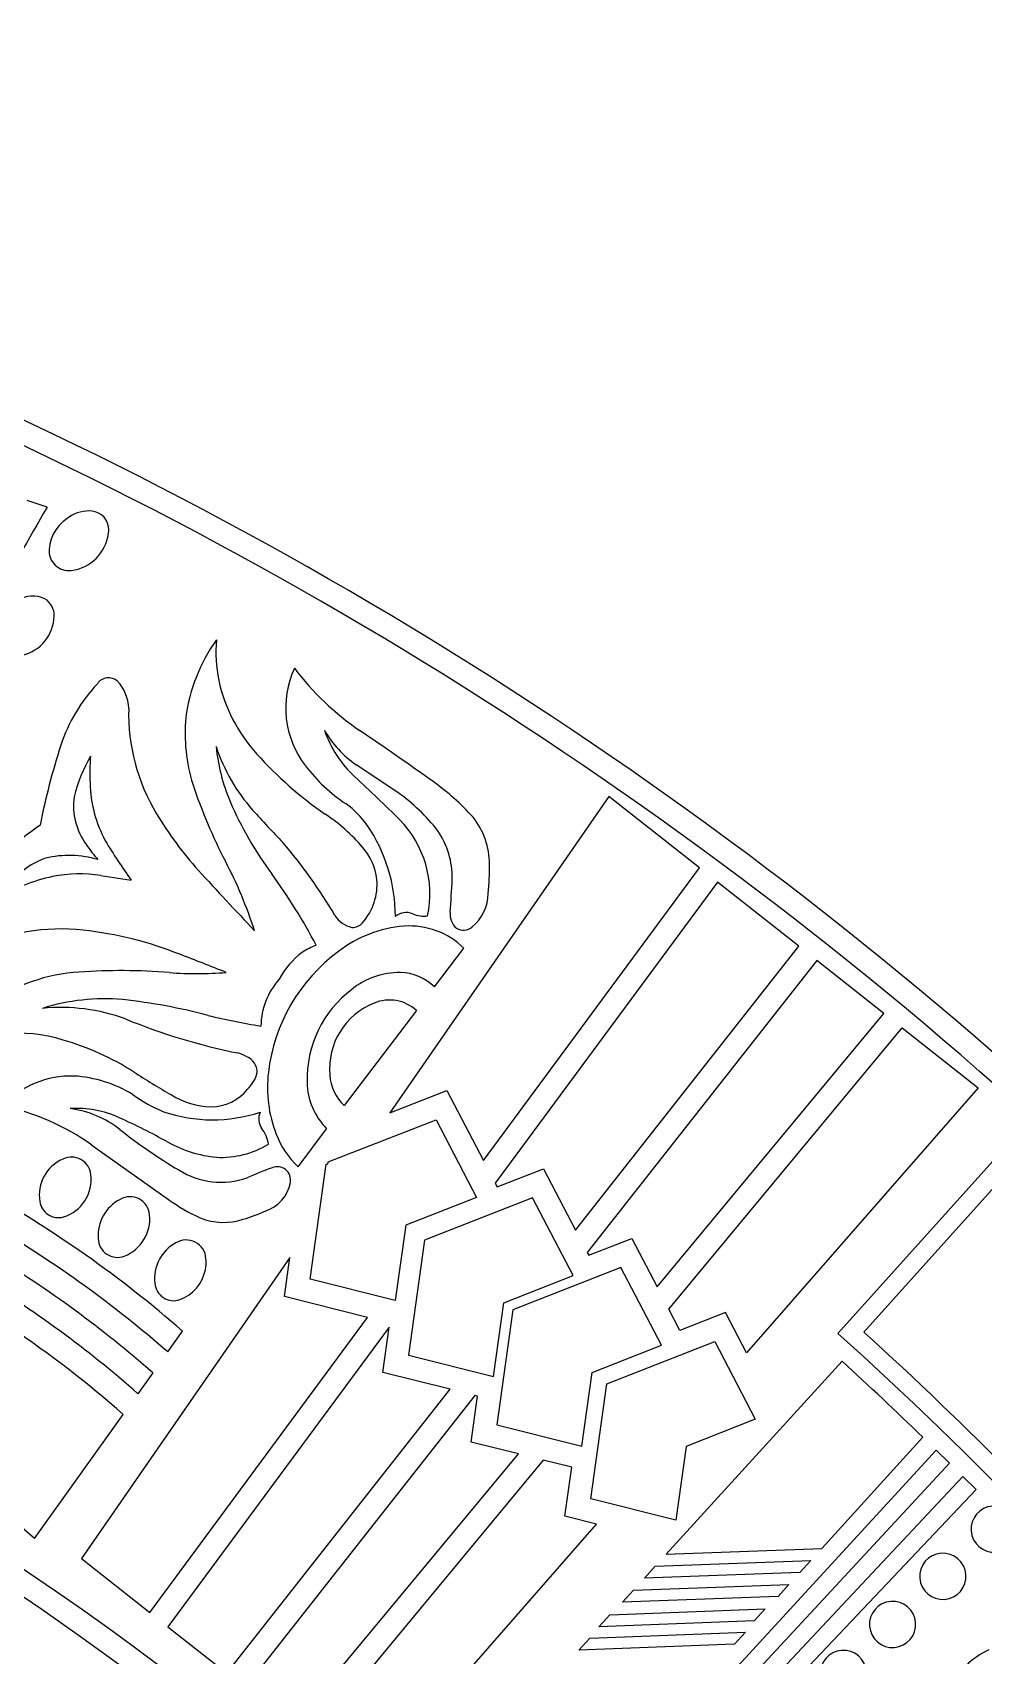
# Model space of a CAD drawing. Header units: metres. Extents: x 0.3 to 22.9, y 0.3 to 22.9.
# Drawn here: x 16.419 to 18.989, y 18.495 to 22.881 of the extents above; entities that cross this region are included whole.
import ezdxf

# ---------------------------------------------------------------- set-up
doc = ezdxf.new("R2010")
doc.units = ezdxf.units.M

msp = doc.modelspace()

# ---------------------------------------------------------------- linework, layer by layer
for p, q in [((16.458153, 21.598528), (16.404421, 21.616536)), ((17.406006, 20.827026), (17.293637, 20.902007)), ((17.976918, 20.816639), (17.384629, 19.960962)), ((18.22148, 20.623629), (17.976918, 20.816639)), ((17.637441, 19.832629), (18.22148, 20.623629)), ((16.603716, 20.602584), (16.68573, 20.589983)), ((18.27057, 20.584886), (17.669595, 19.77095)), ((18.490071, 20.411654), (18.27057, 20.584886)), ((17.504947, 20.301585), (17.58485, 20.406174)), ((17.886577, 19.644488), (18.490071, 20.411654)), ((18.539136, 20.372932), (17.918274, 19.583688)), ((18.720235, 20.230007), (18.539136, 20.372932)), ((17.456612, 20.238098), (17.261234, 19.980863)), ((18.106983, 19.491093), (18.720235, 20.230007)), ((18.138321, 19.430981), (18.769314, 20.191273)), ((18.769314, 20.191273), (18.975242, 20.028753)), ((17.384629, 19.960962), (17.539049, 20.021366)), ((17.539049, 20.021366), (17.637441, 19.832629)), ((18.975242, 20.028753), (18.348983, 19.313144)), ((17.136495, 19.815659), (17.213813, 19.918451)), ((17.217499, 19.82847), (17.509563, 19.942716)), ((17.509563, 19.942716), (17.619073, 19.732652)), ((16.578981, 19.874314), (16.786085, 19.727241)), ((19.047244, 19.866747), (18.59539, 19.365334)), ((17.169407, 19.511706), (17.212649, 19.822325)), ((17.674643, 19.761267), (17.800113, 19.810346)), ((17.800113, 19.810346), (17.886577, 19.644488)), ((18.665936, 19.368924), (19.050863, 19.796069)), ((17.669595, 19.77095), (17.674643, 19.761267)), ((17.619073, 19.732652), (17.427863, 19.657462)), ((17.770626, 19.731696), (17.478562, 19.61745)), ((17.880136, 19.521633), (17.770626, 19.731696)), ((17.427863, 19.657462), (17.399169, 19.454014)), ((17.478562, 19.61745), (17.43532, 19.306832)), ((17.922071, 19.576404), (18.038721, 19.622034)), ((18.038721, 19.622034), (18.106983, 19.491093)), ((17.114517, 19.570733), (16.551167, 18.756863)), ((17.099763, 19.464749), (17.114517, 19.570733)), ((17.918274, 19.583688), (17.922071, 19.576404)), ((17.693143, 19.448101), (17.880136, 19.521633)), ((18.009235, 19.543384), (17.717171, 19.429138)), ((18.118745, 19.333321), (18.009235, 19.543384)), ((17.399169, 19.454014), (17.169407, 19.511706)), ((17.324204, 19.408393), (17.099763, 19.464749)), ((17.665082, 19.249139), (17.693143, 19.448101)), ((16.735645, 18.611271), (17.324204, 19.408393)), ((17.717171, 19.429138), (17.673929, 19.11852)), ((18.168315, 19.373445), (18.138321, 19.430981)), ((18.292269, 19.421932), (18.168315, 19.373445)), ((18.348983, 19.313144), (18.292269, 19.421932)), ((16.784115, 19.315264), (16.824309, 19.371473)), ((17.382739, 19.382443), (16.784735, 18.572529)), ((17.365676, 19.259875), (17.382739, 19.382443)), ((17.43532, 19.306832), (17.665082, 19.249139)), ((17.931752, 19.259789), (18.118745, 19.333321)), ((17.970719, 19.229036), (18.262783, 19.343282)), ((18.262783, 19.343282), (18.372293, 19.133219)), ((16.743659, 19.258714), (16.703683, 19.202301)), ((17.548004, 19.214093), (17.365676, 19.259875)), ((17.903691, 19.060827), (17.931752, 19.259789)), ((18.606813, 19.289909), (18.131708, 18.768221)), ((16.944271, 18.446622), (17.548004, 19.214093)), ((17.927477, 18.918418), (17.970719, 19.229036)), ((17.614413, 19.197418), (16.993336, 18.4079)), ((17.604285, 19.071563), (17.621556, 19.195624)), ((17.621556, 19.195624), (17.614413, 19.197418)), ((16.424432, 18.810507), (16.664091, 19.146006)), ((18.372293, 19.133219), (18.1853, 19.059687)), ((17.673929, 19.11852), (17.903691, 19.060827)), ((18.552024, 18.784169), (18.825484, 19.08444)), ((17.123044, 18.305533), (17.732153, 19.039456)), ((17.732153, 19.039456), (17.604285, 19.071563)), ((17.913702, 18.018585), (18.861668, 19.049443)), ((18.1853, 19.059687), (18.157239, 18.860725)), ((18.861668, 19.049443), (18.897621, 19.014203)), ((17.799371, 19.022577), (17.172124, 18.266799)), ((17.876185, 19.003289), (17.799371, 19.022577)), ((17.857833, 18.871461), (17.876185, 19.003289)), ((18.897621, 19.014203), (17.978701, 18.024575)), ((18.933404, 18.978791), (18.043919, 18.0301)), ((18.969014, 18.943206), (18.933404, 18.978791)), ((18.157239, 18.860725), (17.927477, 18.918418)), ((18.109342, 18.035147), (18.969014, 18.943206)), ((17.943601, 18.849925), (17.857833, 18.871461)), ((17.326595, 18.144889), (17.943601, 18.849925)), ((18.131708, 18.768221), (18.552024, 18.784169)), ((16.551167, 18.756863), (16.735645, 18.611271)), ((18.072705, 18.703433), (18.102206, 18.735827)), ((18.102206, 18.735827), (18.522523, 18.751775)), ((18.522523, 18.751775), (18.493021, 18.719381)), ((18.043203, 18.671039), (18.46352, 18.686987)), ((18.493021, 18.719381), (18.072705, 18.703433)), ((18.46352, 18.686987), (18.434018, 18.654593)), ((18.013702, 18.638645), (18.043203, 18.671039)), ((18.434018, 18.654593), (18.013702, 18.638645)), ((17.949437, 18.572579), (17.978938, 18.604973)), ((17.978938, 18.604973), (18.399255, 18.620922)), ((18.399255, 18.620922), (18.369754, 18.588528)), ((16.784735, 18.572529), (16.944271, 18.446622)), ((17.925197, 18.541463), (18.345514, 18.557411)), ((18.369754, 18.588528), (17.949437, 18.572579)), ((18.345514, 18.557411), (18.316012, 18.525017)), ((17.895696, 18.509069), (17.925197, 18.541463)), ((18.316012, 18.525017), (17.895696, 18.509069))]:
    msp.add_line(p, q)
for centre, radius, start, end in [((11.599532, 11.617165), 11.285746, 44.322028, 86.436415), ((11.599752, 11.617585), 11.222795, 44.254864, 86.37056), ((24.358014, 16.98639), 9.147656, 149.722544, 153.481776), ((16.569361, 21.502097), 0.085833, 77.355414, 121.591236), ((16.573474, 21.536222), 0.051751, -10.597444, 73.525297), ((16.577437, 21.473786), 0.114456, 117.606978, 175.223186), ((16.508189, 21.543365), 0.117342, -82.746996, -8.162496), ((16.516886, 21.480209), 0.053598, 176.67607, -83.446676), ((16.419656, 21.281754), 0.076126, 64.680711, 123.378891), ((16.423852, 21.305147), 0.053547, -1.258943, 58.019539), ((16.365192, 21.307094), 0.112237, -76.532408, -1.594375), ((17.289975, 20.970526), 0.460664, 144.269613, 172.58591), ((17.297657, 21.205236), 0.383175, 174.863636, -168.716882), ((17.359197, 21.055587), 0.25606, 155.194341, -142.398306), ((17.718278, 21.60655), 0.739333, -143.136402, -124.183855), ((16.915685, 20.817292), 0.442283, 136.663677, 161.912261), ((16.624161, 21.101106), 0.036037, 47.157065, 146.83187), ((16.565675, 21.050697), 0.113096, 1.819028, 42.793524), ((17.350334, 21.225546), 0.438913, -167.46221, -137.827791), ((17.202092, 21.040292), 0.523565, 178.468304, -148.892569), ((17.294499, 20.987119), 0.463322, 174.693449, -162.716319), ((17.453173, 21.134755), 0.282176, -150.413874, -124.428507), ((17.498179, 21.095256), 0.307067, -161.02986, -132.598679), ((10.649129, 11.224829), 11.820644, 54.567905, 55.743912), ((18.2736, 20.377438), 1.869659, 162.018851, 168.851033), ((16.96009, 20.70709), 0.442338, 150.464503, 165.825945), ((17.157327, 20.881319), 0.583741, 175.694191, -177.128108), ((17.438821, 21.004649), 0.526606, -174.146691, -157.415322), ((17.383742, 21.106885), 0.494038, -161.600234, -138.517926), ((17.824107, 21.653531), 1.077374, -137.874588, -124.766254), ((17.513671, 21.169992), 0.448265, -142.860396, -123.459112), ((16.921921, 20.8606), 0.347707, -178.59456, -151.903147), ((18.19114, 21.292517), 1.410435, -161.692044, -152.511117), ((14.677987, 18.018366), 3.866748, 45.025657, 47.499735), ((17.112499, 20.31265), 0.668803, 41.999016, 54.381332), ((16.707569, 20.791482), 0.177966, 172.274837, -143.719017), ((17.904413, 21.221033), 1.039807, -156.259175, -143.799354), ((17.11445, 20.587853), 0.257793, 35.829532, 53.849578), ((17.105709, 20.403509), 0.519177, 38.082398, 54.661266), ((17.601222, 21.277332), 0.987771, -149.081375, -138.040426), ((20.772698, 24.205225), 5.085788, -137.657567, -136.304949), ((16.94402, 20.365197), 0.482967, 40.615486, 56.618082), ((17.206196, 20.553228), 0.286631, -11.999164, 44.405718), ((17.452003, 20.633572), 0.202081, -0.186957, 38.785625), ((17.741584, 18.937128), 2.223224, 125.859335, 131.806288), ((16.96075, 20.491573), 0.438928, 0.005768, 34.274503), ((17.326694, 20.596757), 0.226592, -0.913803, 34.081929), ((16.854395, 20.878852), 0.348415, -146.425589, -137.964413), ((18.117529, 21.611841), 1.759046, -148.656538, -144.485004), ((16.059831, 19.804755), 1.363689, 30.395712, 40.58084), ((17.18057, 20.568951), 0.170764, 7.840194, 40.387589), ((16.519687, 20.456188), 0.203938, 108.821309, 140.542326), ((16.518048, 20.388049), 0.268936, 73.23621, 103.801188), ((26.298205, 29.253532), 12.788459, -137.519003, -136.518988), ((15.886532, 20.088454), 1.189759, 17.873597, 27.699419), ((17.05159, 20.623599), 0.602565, -6.5912, 0.885651), ((16.587773, 20.083343), 0.529197, 102.517818, 119.823201), ((16.546055, 20.219808), 0.387095, 81.433435, 100.867544), ((15.761258, 19.659334), 1.611992, 27.918956, 36.003021), ((17.192708, 20.579641), 0.157535, -41.510794, 4.588988), ((14.948821, 20.712354), 2.607164, -4.610783, -2.620707), ((17.533209, 20.554597), 0.116963, -50.866993, -0.080092), ((17.296384, 20.532117), 0.070946, -148.207262, -101.636779), ((17.428812, 20.458651), 0.043995, 66.355834, 131.468945), ((17.475438, 20.563675), 0.070915, -114.12205, -80.97269), ((17.597827, 20.498138), 0.050493, 174.733303, -130.864805), ((16.496455, 19.905312), 0.553015, 83.849351, 115.457512), ((16.441599, 19.444903), 1.016664, 68.339942, 83.555675), ((17.449868, 20.131303), 0.335557, 94.649048, 127.431872), ((17.284481, 20.495921), 0.033379, -94.136033, -38.301486), ((17.43746, 20.255498), 0.210778, 45.631811, 94.023751), ((17.583046, 20.492761), 0.037546, -119.093251, -50.305145), ((17.529707, 20.014581), 0.47683, 126.524963, 173.243597), ((17.241957, 20.258029), 0.165928, 109.843798, 124.208061), ((14.084879, 13.225437), 7.66756, 68.11906, 69.126716), ((17.268486, 20.227922), 0.205802, 125.603924, 152.560179), ((16.575527, 19.860172), 0.482591, 93.674313, 124.581373), ((16.657319, 18.706554), 1.639097, 85.391888, 93.943294), ((16.863941, 21.326933), 0.989422, -94.343633, -85.450759), ((17.231158, 20.192539), 0.195128, 138.136841, 179.024275), ((17.411218, 20.134849), 0.205814, 89.513781, 129.091251), ((17.408369, 20.202027), 0.138705, 45.8707, 88.101426), ((16.613549, 19.710699), 0.558865, 84.979261, 107.511885), ((16.494721, 18.726677), 1.549848, 75.074705, 83.786815), ((17.463529, 20.052859), 0.302638, 126.989466, -178.264392), ((17.383426, 20.156598), 0.109537, 48.076639, 112.30473), ((16.494853, 19.738714), 0.507368, 69.838004, 95.595239), ((17.333327, 22.055545), 1.883293, -103.493166, -99.081854), ((17.413152, 20.080055), 0.191641, 111.841525, -175.032681), ((17.326434, 21.833073), 1.746268, -112.089955, -101.700038), ((16.377298, 19.754079), 0.422553, 72.922251, 117.693193), ((16.286256, 19.423684), 0.765182, 57.981466, 73.670995), ((16.952123, 20.034185), 0.091166, 59.771803, 77.20519), ((16.979124, 20.070012), 0.046917, -0.16432, 66.249336), ((16.522866, 19.805663), 0.255218, 88.203706, 136.606128), ((16.510348, 19.719583), 0.341789, 58.342727, 86.558236), ((17.934005, 21.976939), 2.273703, -123.111451, -120.091076), ((16.932953, 20.094276), 0.096232, -45.628957, -14.686849), ((17.404243, 20.029596), 0.350471, 173.268065, -159.016879), ((17.347491, 20.072102), 0.125559, -176.053611, -133.39209), ((16.947666, 20.376196), 0.447496, -125.197387, -112.976304), ((16.909081, 20.200905), 0.223184, -121.032402, -91.88343), ((16.901186, 20.104646), 0.126805, -89.746914, -38.627812), ((17.342957, 20.046623), 0.181951, -179.077345, -135.216296), ((16.193506, 19.328321), 0.668356, 54.777625, 77.56601), ((16.538778, 19.698289), 0.27496, 65.253241, 93.861655), ((16.485071, 19.699408), 0.275474, 51.880983, 82.661042), ((16.905127, 20.352877), 0.410524, -108.776875, -71.718941), ((17.077787, 19.945196), 0.047388, 157.838383, -147.158353), ((15.870713, 18.233409), 1.884985, 61.035824, 65.450718), ((17.507595, 20.98803), 1.369555, -128.49501, -120.41579), ((16.963744, 19.861953), 0.09392, 8.817106, 37.783891), ((16.950174, 20.182821), 0.343344, -119.033838, -95.738128), ((16.927234, 20.094813), 0.25387, -92.571133, -59.376389), ((17.311735, 19.997748), 0.252717, -158.248061, -133.901916), ((16.543097, 19.738947), 0.106184, 113.356303, -170.548911), ((16.523975, 19.789087), 0.052623, 6.129378, 115.885569), ((17.212802, 19.82719), 0.004868, -91.803631, 15.242069), ((11.57775, 11.579237), 8.619881, 34.655281, 72.474625), ((16.471169, 19.781153), 0.105998, -72.780096, 7.345594), ((16.928269, 19.985595), 0.211932, -122.554388, -70.511589), ((17.434737, 18.796817), 1.080734, 109.92691, 113.77905), ((17.080567, 19.779923), 0.035842, -10.646894, 113.282645), ((11.586336, 11.595594), 8.539194, 45.018849, 72.496182), ((14.695681, 16.927255), 3.241182, 48.947945, 60.757149), ((17.018152, 19.790302), 0.099109, -72.786539, -9.877275), ((16.488985, 19.729305), 0.051227, -171.248735, -74.646598), ((16.704944, 19.630073), 0.109064, 116.968054, -175.457815), ((16.68241, 19.681719), 0.05292, 4.678436, 120.583734), ((17.076921, 20.130973), 0.497579, -125.767914, -114.331577), ((16.82842, 20.19899), 0.54896, -73.064775, -66.48138), ((14.688746, 16.908727), 3.190924, 48.953944, 59.29814), ((16.627726, 19.674916), 0.108002, -68.786129, 5.909263), ((16.935213, 19.833693), 0.16845, -112.073491, -71.620387), ((16.648181, 19.622755), 0.051974, -178.546332, -69.000205), ((16.859157, 19.512973), 0.110439, 118.856656, -173.577852), ((16.834148, 19.564323), 0.053472, 3.257704, 121.942574), ((14.728105, 16.962818), 3.055093, 48.720283, 58.855428), ((16.790306, 19.557353), 0.097741, -12.180779, 5.877635), ((14.69354, 16.915653), 3.044575, 48.681983, 58.898406), ((16.780113, 19.55791), 0.107835, -69.89721, -11.327312), ((16.800039, 19.504437), 0.050772, -175.688274, -70.274008), ((14.800735, 17.041389), 2.810962, 48.479422, 56.31339), ((11.592647, 11.586927), 10.466234, 15.509103, 48.00393), ((11.546918, 11.547722), 10.575993, 41.545277, 47.690894), ((11.537464, 11.547234), 10.484498, 45.962953, 47.60276), ((14.313297, 16.426861), 3.184127, 48.469493, 58.852401), ((19.018044, 18.836108), 0.062504, 94.480345, -175.519655), ((19.018044, 18.836108), 0.062504, -175.519655, -85.519655), ((18.879382, 18.7087), 0.062504, 94.480345, -175.519655), ((18.879382, 18.7087), 0.062504, 4.480345, 94.480345), ((18.879382, 18.7087), 0.062504, -175.519655, -85.519655), ((18.879382, 18.7087), 0.062504, -85.519655, 4.480345), ((18.743551, 18.578729), 0.062504, 94.480345, -175.519655), ((18.743551, 18.578729), 0.062504, 4.480345, 94.480345), ((18.743551, 18.578729), 0.062504, -175.519655, -85.519655), ((18.743551, 18.578729), 0.062504, -85.519655, 4.480345), ((18.610539, 18.446206), 0.062504, 94.480345, -175.519655), ((18.610539, 18.446206), 0.062504, 4.480345, 94.480345), ((19.084755, 18.327754), 0.199368, 114.035899, 135.65035)]:
    msp.add_arc(centre, radius, start, end)

doc.saveas('drawing.dxf')
